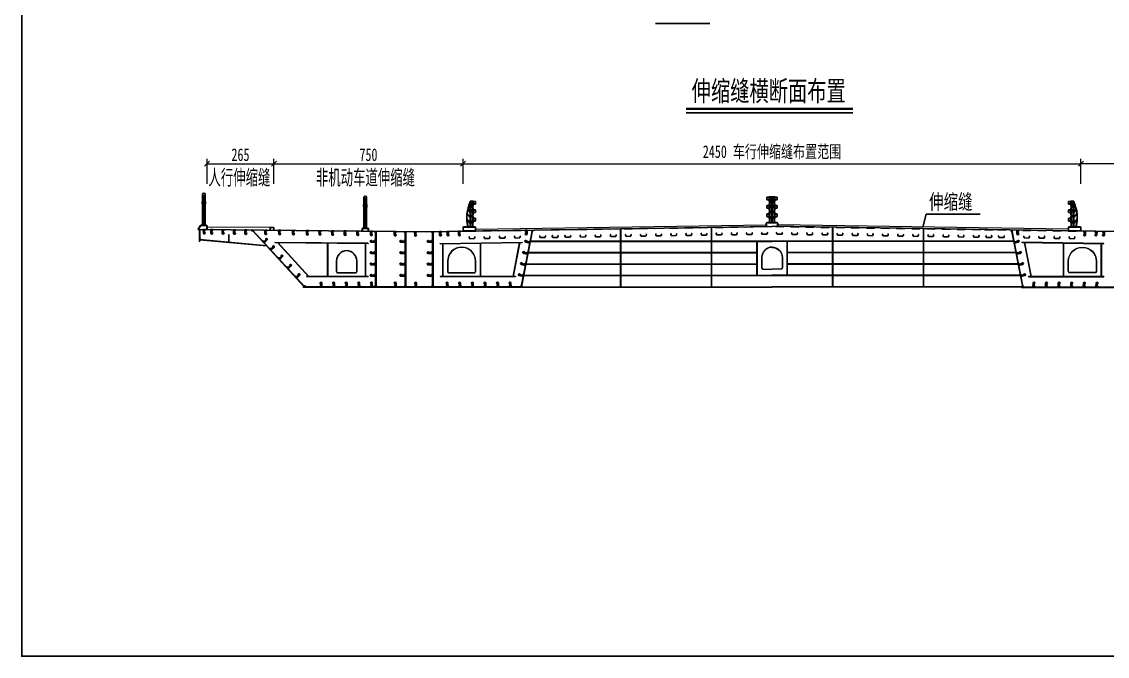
# Model space of a CAD drawing. Extents: x 113548 to 134722, y -121971 to -116031.
# Drawn here: x 113548 to 117852, y -121971 to -119453 of the extents above; entities that cross this region are included whole.
import ezdxf

# ---------------------------------------------------------------- set-up
doc = ezdxf.new("R2010")
doc.units = 0
doc.header["$LTSCALE"] = 3
doc.header["$MEASUREMENT"] = 0
doc.linetypes.add('ACAD_ISO08W100', pattern=[36, 24, -3, 6, -3])
doc.linetypes.add('CENTER', pattern=[2, 1.25, -0.25, 0.25, -0.25])
doc.layers.get('0').update_dxf_attribs({"linetype": 'CONTINUOUS'})
doc.layers.get('DEFPOINTS').update_dxf_attribs({"linetype": 'CONTINUOUS'})
for name, color, linetype in [('5', 5, 'CONTINUOUS'), ('6', 6, 'CENTER'), ('6标注', 7, 'CONTINUOUS'), ('bz', 3, 'CONTINUOUS'), ('Thin', 1, 'CONTINUOUS'), ('标注', 2, 'CONTINUOUS')]:
    doc.layers.add(name, color=color, linetype=linetype)
for name, color, linetype, lineweight in [('文字', 2, 'CONTINUOUS', 15), ('桥-标注', 31, 'CONTINUOUS', 20), ('桥－综合标注', 31, 'CONTINUOUS', 13), ('细实线', 7, 'CONTINUOUS', 15), ('钢板粗线', 1, 'CONTINUOUS', 25), ('钢板细线', 6, 'CONTINUOUS', 15)]:
    doc.layers.add(name, color=color, linetype=linetype, lineweight=lineweight)
doc.styles.add('111', font='', dxfattribs={"width": 0.7})
doc.styles.add('mp', font='smsim.shx', dxfattribs={"width": 0.75, "bigfont": 'smfs.shx'})
doc.styles.add('仿宋字', font='仿宋_GB2312.ttf', dxfattribs={"width": 0.7})
doc.styles.get('111').set_extended_font_data('仿宋_GB2312')
doc.dimstyles.new('20 mp', dxfattribs={"dimscale": 20, "dimtxt": 3, "dimasz": 1.43, "dimexe": 0.75, "dimexo": 0.625, "dimgap": 1, "dimtad": 1, "dimdec": 4, "dimzin": 9, "dimdsep": 46, "dimtxsty": 'mp', "dimblk1": 'ARCHTICK', "dimblk2": 'ARCHTICK', "dimsah": 1, "dimcen": 2.5, "dimdle": 0.75, "dimclrd": 256, "dimclre": 256, "dimclrt": 7, "dimadec": 4, "dimazin": 2, "dimtp": 0.5, "dimtm": 0.0005, "dimtfac": 1, "dimtdec": 4, "dimtmove": 2, "dimatfit": 3, "dimldrblk": 'NONE', "dimfxl": 0.75, "dimtolj": 1, "dimtzin": 0, "dimlwd": -1, "dimlwe": -1, "dimarcsym": 0})
doc.dimstyles.new('200', dxfattribs={"dimscale": 0, "dimtxt": 2.5, "dimasz": 1, "dimexe": 1, "dimexo": 1, "dimgap": 0.6, "dimtad": 1, "dimdec": 0, "dimdsep": 46, "dimtxsty": '111', "dimblk": 'OBLIQUE', "dimcen": 0, "dimclrd": 4, "dimclre": 4, "dimclrt": 4, "dimadec": 1, "dimazin": 2, "dimtfac": 1, "dimtdec": 0, "dimtix": 1, "dimtmove": 2, "dimatfit": 3, "dimfxl": 4, "dimfxlon": 1, "dimtolj": 1, "dimlwd": -1, "dimlwe": -1, "dimarcsym": 0})

# ---------------------------------------------------------------- blocks, each defined once
blk = doc.blocks.new('_ARCHTICK')
at = {"color": 0, "linetype": 'ByBlock', "const_width": 0.15}
blk.add_lwpolyline([(-0.5, -0.5), (0.5, 0.5)], dxfattribs=at)
blk = doc.blocks.new('_None')
blk = doc.blocks.new('_Oblique')
at = {"color": 0, "linetype": 'ByBlock', "lineweight": -2}
blk.add_line((-0.5, -0.5), (0.5, 0.5), dxfattribs=at)
blk = doc.blocks.new('*D66')
at = {"layer": 'DEFPOINTS', "color": 0}
for p in [(117748.2, -120016.7), (115298.2, -120151.5), (117748.2, -120151.5)]:
    blk.add_point(p, dxfattribs=at)
at = {"layer": '桥－综合标注', "color": 4}
for p, q in [((115298.2, -120096.7), (115298.2, -119996.7)), ((115298.2, -120016.7), (117748.2, -120016.7)), ((117748.2, -120096.7), (117748.2, -119996.7))]:
    blk.add_line(p, q, dxfattribs=at)
at = {"layer": '桥－综合标注', "color": 4, "xscale": 20, "yscale": 20, "zscale": 20, "rotation": 180}
blk.add_blockref('_Oblique', (115298.2, -120016.7), dxfattribs=at)
at = {"layer": '桥－综合标注', "color": 4, "xscale": 20, "yscale": 20, "zscale": 20}
blk.add_blockref('_Oblique', (117748.2, -120016.7), dxfattribs=at)
at = {"layer": '桥－综合标注', "color": 4, "insert": (116523.2, -119971.2), "char_height": 50, "attachment_point": 5, "style": '111'}
blk.add_mtext('\\A1;2450 车行伸缩缝布置范围', dxfattribs=at)
blk = doc.blocks.new('U型肋1')
at = {"layer": 'DEFPOINTS'}
blk.add_line((-160, 0), (160, 0), dxfattribs=at)
at = {"layer": '钢板粗线', "color": 6}
for p, q in [((148, -10), (160, 0)), ((-148, -10), (-160, 0))]:
    blk.add_line(p, q, dxfattribs=at)
blk.add_lwpolyline([(-99, -220, 0.414266), (-114, -245), (-104, -285, 0.348876), (-85, -300), (85, -300, 0.348876), (104, -285), (114, -245, 0.414091), (99, -220, 0.414091)], format="xyb", dxfattribs=at)
blk = doc.blocks.new('12-140加劲 有过焊孔')
at = {"layer": 'DEFPOINTS'}
blk.add_line((0, 0), (0, 140), dxfattribs=at)
at = {"layer": '钢板粗线', "color": 7}
for p, q in [((-6, 0), (-6, 140)), ((-6, 140), (6, 140)), ((6, 0), (6, 140)), ((41, 0), (35, 141)), ((-41, 0), (41, 0))]:
    blk.add_line(p, q, dxfattribs=at)
for centre, start, end in [((-6, 0), 90, 180), ((0, 140), 2.441, 260.1291)]:
    blk.add_arc(centre, 35, start, end, dxfattribs=at)
blk = doc.blocks.new('14-160加劲 有过焊孔')
at = {"layer": 'DEFPOINTS'}
blk.add_line((38609, 31489), (38609, 31649), dxfattribs=at)
at = {"layer": '钢板粗线', "color": 7}
for p, q in [((38567, 31489), (38651, 31489)), ((38602, 31489), (38602, 31649)), ((38602, 31649), (38616, 31649)), ((38616, 31489), (38616, 31649)), ((38651, 31489), (38644, 31651))]:
    blk.add_line(p, q, dxfattribs=at)
for centre, start, end in [((38602, 31489), 90, 180), ((38609, 31649), 2.4932, 258.463)]:
    blk.add_arc(centre, 35, start, end, dxfattribs=at)
blk = doc.blocks.new('边护栏')
at = {"color": 1}
for p, q in [((-13, 765), (-60, 866)), ((-13, 774), (-58, 871)), ((100, 1030), (-13, 1030)), ((-13, 1030), (-13, 1020)), ((-13, 10), (-13, 1020)), ((90, 1020), (-13, 1020)), ((90, 1008), (-13, 1008)), ((-10, 10), (-10, 1020)), ((-8, 10), (-8, 1008)), ((-8, 774), (78, 958)), ((-8, 765), (78, 948)), ((-8, 755), (78, 939)), ((78, 1008), (78, 10)), ((90, 1020), (90, 10)), ((100, 1030), (100, 840)), ((-13, 380), (-137, 518)), ((-13, 374), (-137, 513)), ((-13, 386), (-136, 524)), ((-10, 573), (-105, 709)), ((-13, 583), (-104, 714)), ((-13, 590), (-103, 719)), ((-13, 755), (-62, 860)), ((-10, 573), (78, 698)), ((-8, 590), (78, 712)), ((-8, 583), (78, 705)), ((-8, 386), (78, 481)), ((-8, 380), (78, 475)), ((-8, 374), (78, 469)), ((90, 840), (100, 840)), ((90, 755), (100, 755)), ((90, 505), (100, 505)), ((100, 755), (100, 505)), ((-275, 10), (175, 10)), ((-275, 0), (175, 0)), ((-13, 160), (-143, 321)), ((-13, 154), (-143, 315)), ((-13, 147), (-143, 308)), ((-8, 160), (78, 265)), ((-8, 154), (78, 259)), ((-8, 147), (78, 253)), ((90, 420), (100, 420)), ((90, 170), (100, 170)), ((100, 420), (100, 170)), ((-300, -150), (-300, -15)), ((200, -141), (-300, -150)), ((-290, -149), (-290, -15)), ((190, -15), (190, -141)), ((200, -15), (200, -141))]:
    blk.add_line(p, q, dxfattribs=at)
for points in [[(200, 1000), (200, 930, -0.414214), (180, 910), (120, 910, -0.414214), (100, 930), (100, 1000, -0.414214), (120, 1020), (180, 1020, -0.414214)], [(192, 1000), (192, 930, -0.414214), (180, 918), (120, 918, -0.414214), (108, 930), (108, 1000, -0.414214), (120, 1012), (180, 1012, -0.414214)], [(200, 665), (200, 595, -0.414214), (180, 575), (120, 575, -0.414214), (100, 595), (100, 665, -0.414214), (120, 685), (180, 685, -0.414214)], [(192, 665), (192, 595, -0.414214), (180, 583), (120, 583, -0.414214), (108, 595), (108, 665, -0.414214), (120, 677), (180, 677, -0.414214)], [(200, 330), (200, 260, -0.414214), (180, 240), (120, 240, -0.414214), (100, 260), (100, 330, -0.414214), (120, 350), (180, 350, -0.414214)], [(192, 330), (192, 260, -0.414214), (180, 248), (120, 248, -0.414214), (108, 260), (108, 330, -0.414214), (120, 342), (180, 342, -0.414214)]]:
    blk.add_lwpolyline(points, format="xyb", close=True, dxfattribs=at)
for centre, radius, start, end in [((1346, 372), 1500, 154.8932, 193.9471), ((1346, 372), 1490, 155.7268, 194.0427), ((-275, -15), 25, 90, 180), ((175, -15), 25, 360, 90), ((175, -15), 15, 360, 90), ((-275, -15), 15, 90, 180)]:
    blk.add_arc(centre, radius, start, end, dxfattribs=at)
blk = doc.blocks.new('中护栏')
at = {"color": 1}
for p, q in [((-110, 1030), (0, 1030)), ((-110, 1030), (-110, 840)), ((-100, 1020), (0, 1020)), ((-100, 1020), (-100, 10)), ((-100, 1008), (100, 1008)), ((-88, 1008), (-88, 10)), ((-2, 774), (-88, 958)), ((-2, 765), (-88, 948)), ((-2, 755), (-88, 939)), ((-2, 10), (-2, 1008)), ((110, 1030), (0, 1030)), ((0, 1020), (0, 1030)), ((100, 1020), (0, 1020)), ((0, 10), (0, 1008)), ((3, 10), (3, 1008)), ((3, 774), (88, 958)), ((3, 765), (88, 948)), ((3, 755), (88, 939)), ((88, 1008), (88, 10)), ((100, 1020), (100, 10)), ((110, 1030), (110, 840)), ((-110, 840), (-100, 840)), ((-110, 755), (-110, 505)), ((-110, 755), (-100, 755)), ((-110, 505), (-100, 505)), ((-2, 590), (-88, 712)), ((-2, 583), (-88, 705)), ((0, 573), (-88, 698)), ((-2, 386), (-88, 481)), ((-2, 380), (-88, 475)), ((-2, 374), (-88, 469)), ((0, 573), (88, 698)), ((3, 590), (88, 712)), ((3, 583), (88, 705)), ((3, 386), (88, 481)), ((3, 380), (88, 475)), ((3, 374), (88, 469)), ((100, 840), (110, 840)), ((100, 755), (110, 755)), ((100, 505), (110, 505)), ((110, 755), (110, 505)), ((-200, 10), (200, 10)), ((-200, 0), (200, 0)), ((-110, 420), (-110, 170)), ((-110, 420), (-100, 420)), ((-110, 170), (-100, 170)), ((-2, 160), (-88, 265)), ((-2, 154), (-88, 259)), ((-2, 147), (-88, 253)), ((3, 160), (88, 265)), ((3, 154), (88, 259)), ((3, 147), (88, 253)), ((100, 420), (110, 420)), ((100, 170), (110, 170)), ((110, 420), (110, 170)), ((-225, -15), (-225, -140)), ((-215, -15), (-215, -140)), ((215, -15), (215, -140)), ((225, -15), (225, -140))]:
    blk.add_line(p, q, dxfattribs=at)
for points in [[(-210, 1000), (-210, 930, 0.414214), (-190, 910), (-130, 910, 0.414214), (-110, 930), (-110, 1000, 0.414214), (-130, 1020), (-190, 1020, 0.414214)], [(-202, 1000), (-202, 930, 0.414214), (-190, 918), (-130, 918, 0.414214), (-118, 930), (-118, 1000, 0.414214), (-130, 1012), (-190, 1012, 0.414214)], [(210, 1000), (210, 930, -0.414214), (190, 910), (130, 910, -0.414214), (110, 930), (110, 1000, -0.414214), (130, 1020), (190, 1020, -0.414214)], [(202, 1000), (202, 930, -0.414214), (190, 918), (130, 918, -0.414214), (118, 930), (118, 1000, -0.414214), (130, 1012), (190, 1012, -0.414214)], [(-210, 665), (-210, 595, 0.414214), (-190, 575), (-130, 575, 0.414214), (-110, 595), (-110, 665, 0.414214), (-130, 685), (-190, 685, 0.414214)], [(-202, 665), (-202, 595, 0.414214), (-190, 583), (-130, 583, 0.414214), (-118, 595), (-118, 665, 0.414214), (-130, 677), (-190, 677, 0.414214)], [(210, 665), (210, 595, -0.414214), (190, 575), (130, 575, -0.414214), (110, 595), (110, 665, -0.414214), (130, 685), (190, 685, -0.414214)], [(202, 665), (202, 595, -0.414214), (190, 583), (130, 583, -0.414214), (118, 595), (118, 665, -0.414214), (130, 677), (190, 677, -0.414214)], [(-210, 330), (-210, 260, 0.414214), (-190, 240), (-130, 240, 0.414214), (-110, 260), (-110, 330, 0.414214), (-130, 350), (-190, 350, 0.414214)], [(-202, 330), (-202, 260, 0.414214), (-190, 248), (-130, 248, 0.414214), (-118, 260), (-118, 330, 0.414214), (-130, 342), (-190, 342, 0.414214)], [(210, 330), (210, 260, -0.414214), (190, 240), (130, 240, -0.414214), (110, 260), (110, 330, -0.414214), (130, 350), (190, 350, -0.414214)], [(202, 330), (202, 260, -0.414214), (190, 248), (130, 248, -0.414214), (118, 260), (118, 330, -0.414214), (130, 342), (190, 342, -0.414214)]]:
    blk.add_lwpolyline(points, format="xyb", close=True, dxfattribs=at)
for centre, radius, start, end in [((-200, -15), 25, 90, 180), ((-200, -15), 15, 90, 180), ((200, -15), 25, 360, 90), ((200, -15), 15, 360, 90)]:
    blk.add_arc(centre, radius, start, end, dxfattribs=at)
blk = doc.blocks.new('人行护栏')
for p, q in [((-65, 926), (-11, 1173)), ((-3, 152), (-65, 926)), ((-55, 925), (-5, 1156)), ((-5, 299), (-55, 925)), ((-54, 1226), (-54, 10)), ((-5, 884), (-53, 932)), ((-5, 898), (-51, 944)), ((-5, 964), (-37, 1010)), ((-5, 982), (-34, 1023)), ((-5, 1065), (-19, 1090)), ((-5, 1085), (-16, 1104)), ((-5, 299), (-5, 1156)), ((3, 152), (65, 926)), ((5, 299), (5, 1156)), ((55, 925), (5, 1156)), ((5, 1085), (16, 1104)), ((5, 1065), (19, 1090)), ((5, 982), (34, 1023)), ((5, 964), (37, 1010)), ((5, 898), (51, 944)), ((5, 884), (53, 932)), ((5, 299), (55, 925)), ((65, 926), (11, 1173)), ((54, 1226), (54, 10)), ((-5, 824), (-48, 844)), ((-5, 813), (-48, 833)), ((-5, 753), (-42, 767)), ((-5, 742), (-41, 756)), ((5, 824), (48, 844)), ((5, 813), (48, 833)), ((5, 753), (42, 767)), ((5, 742), (41, 756))]:
    blk.add_line(p, q)
at = {"linetype": 'ACAD_ISO08W100', "ltscale": 0.1}
blk.add_line((0, 153), (0, 1172), dxfattribs=at)
for centre, radius in [((0, 1226), 54), ((0, 1226), 50), ((0, 110), 42.5), ((0, 110), 39.5)]:
    blk.add_circle(centre, radius)
at = {"layer": 'DEFPOINTS'}
for p, q in [((0, 886), (-52, 938)), ((0, 966), (-35, 1016)), ((0, 1066), (-18, 1097)), ((0, 1066), (18, 1097)), ((0, 966), (35, 1016)), ((0, 886), (52, 938)), ((0, 816), (-48, 838)), ((0, 746), (-42, 761)), ((0, 816), (48, 838)), ((0, 746), (42, 761))]:
    blk.add_line(p, q, dxfattribs=at)
blk = doc.blocks.new('*D85')
at = {"layer": 'DEFPOINTS', "color": 0}
for p in [(114548.2, -120016.7), (114283.2, -120117.2), (114548.2, -120123)]:
    blk.add_point(p, dxfattribs=at)
at = {"layer": '桥－综合标注', "color": 4}
for p, q in [((114283.2, -120096.7), (114283.2, -119996.7)), ((114283.2, -120016.7), (114548.2, -120016.7)), ((114548.2, -120096.7), (114548.2, -119996.7))]:
    blk.add_line(p, q, dxfattribs=at)
at = {"layer": '桥－综合标注', "color": 4, "xscale": 20, "yscale": 20, "zscale": 20, "rotation": 180}
blk.add_blockref('_Oblique', (114283.2, -120016.7), dxfattribs=at)
at = {"layer": '桥－综合标注', "color": 4, "xscale": 20, "yscale": 20, "zscale": 20}
blk.add_blockref('_Oblique', (114548.2, -120016.7), dxfattribs=at)
at = {"layer": '桥－综合标注', "color": 4, "insert": (114415.7, -119980.9), "char_height": 50, "attachment_point": 5, "style": '111'}
blk.add_mtext('\\A1;265', dxfattribs=at)
blk = doc.blocks.new('*D87')
at = {"layer": 'DEFPOINTS', "color": 0}
for p in [(115298.2, -120016.7), (114548.2, -120123), (115298.2, -120151.5)]:
    blk.add_point(p, dxfattribs=at)
at = {"layer": '桥－综合标注', "color": 4}
for p, q in [((114548.2, -120096.7), (114548.2, -119996.7)), ((114548.2, -120016.7), (115298.2, -120016.7)), ((115298.2, -120096.7), (115298.2, -119996.7))]:
    blk.add_line(p, q, dxfattribs=at)
at = {"layer": '桥－综合标注', "color": 4, "xscale": 20, "yscale": 20, "zscale": 20, "rotation": 180}
blk.add_blockref('_Oblique', (114548.2, -120016.7), dxfattribs=at)
at = {"layer": '桥－综合标注', "color": 4, "xscale": 20, "yscale": 20, "zscale": 20}
blk.add_blockref('_Oblique', (115298.2, -120016.7), dxfattribs=at)
at = {"layer": '桥－综合标注', "color": 4, "insert": (114923.2, -119980.9), "char_height": 50, "attachment_point": 5, "style": '111'}
blk.add_mtext('\\A1;750', dxfattribs=at)
blk = doc.blocks.new('*D111')
at = {"layer": 'DEFPOINTS', "color": 0}
for p in [(117748.2, -120016.7), (118498.2, -120123), (117748.2, -120151.5)]:
    blk.add_point(p, dxfattribs=at)
at = {"layer": '桥－综合标注', "color": 4}
for p, q in [((117748.2, -120096.7), (117748.2, -119996.7)), ((118498.2, -120016.7), (117748.2, -120016.7)), ((118498.2, -120096.7), (118498.2, -119996.7))]:
    blk.add_line(p, q, dxfattribs=at)
at = {"layer": '桥－综合标注', "color": 4, "xscale": 20, "yscale": 20, "zscale": 20, "rotation": 180}
blk.add_blockref('_Oblique', (117748.2, -120016.7), dxfattribs=at)
at = {"layer": '桥－综合标注', "color": 4, "xscale": 20, "yscale": 20, "zscale": 20}
blk.add_blockref('_Oblique', (118498.2, -120016.7), dxfattribs=at)
at = {"layer": '桥－综合标注', "color": 4, "insert": (118123.2, -119980.9), "char_height": 50, "attachment_point": 5, "style": '111'}
blk.add_mtext('\\A1;750', dxfattribs=at)

msp = doc.modelspace()

# ---------------------------------------------------------------- linework, layer by layer
msp.add_line((114265.28034, -120260.37162), (114276.08034, -120260.37162))
at = {"layer": '5', "color": 2}
msp.add_line((116182.48589, -119814.47384), (116843.03199, -119814.47384), dxfattribs=at)
at = {"layer": 'DEFPOINTS'}
for p, q in [((114253.16834, -120277.50414), (114253.16834, -120323.50414)), ((114461.16834, -120277.98686), (114669.692, -120504.3664)), ((115573.16834, -120278.61622), (115529.28695, -120504.3664)), ((115923.12034, -120274.96676), (115923.12034, -120504.3664)), ((116283.12034, -120269.56676), (116283.12034, -120504.3664)), ((116763.16834, -120269.56676), (116763.16834, -120504.3664)), ((117123.16834, -120274.96676), (117123.16834, -120504.3664)), ((117473.12034, -120278.61622), (117517.00173, -120504.3664)), ((114253.16834, -120317.46609), (114520.95292, -120341.85751)), ((114369.66847, -120327.27431), (114369.66847, -120297.27431)), ((114562.17339, -120328.60075), (114687.23041, -120464.3664)), ((115564.2754, -120324.3664), (116523.16834, -120324.3664)), ((116463.14434, -120324.3664), (116463.14434, -120459.3664)), ((117482.01328, -120324.3664), (116523.12034, -120324.3664)), ((116583.14434, -120324.3664), (116583.14434, -120459.3664)), ((115555.52829, -120369.3664), (116463.14434, -120369.3664)), ((117490.76039, -120369.3664), (116583.14434, -120369.3664)), ((115546.78118, -120414.3664), (116463.14434, -120414.3664)), ((117499.50751, -120414.3664), (116583.14434, -120414.3664)), ((115538.03406, -120459.3664), (116523.16834, -120459.3664)), ((117508.25462, -120459.3664), (116523.12034, -120459.3664))]:
    msp.add_line(p, q, dxfattribs=at)
at = {"layer": 'DEFPOINTS', "color": 8}
for p, q in [((114951.80549, -120284.49991), (114951.80549, -120504.3664)), ((115069.66263, -120285.68006), (115069.66263, -120504.3664)), ((115177.61988, -120286.10069), (115177.61988, -120504.3664)), ((114761.80549, -120464.3664), (114761.80549, -120330.73241)), ((114911.80549, -120464.3664), (114911.80549, -120332.10177)), ((115207.62101, -120333.70501), (115532.65921, -120328.82944)), ((115217.61988, -120333.55503), (115217.61988, -120464.3664)), ((115367.58695, -120463.8664), (115367.58695, -120331.30552)), ((115522.62997, -120328.97988), (115496.31349, -120464.3664)), ((117838.66768, -120333.70501), (117513.62947, -120328.82944)), ((117523.65871, -120328.97988), (117549.97519, -120464.3664)), ((117678.70173, -120463.8664), (117678.70173, -120331.30552)), ((117828.6688, -120333.55503), (117828.6688, -120464.3664)), ((114921.80549, -120464.3664), (114677.23041, -120464.3664)), ((115506.31349, -120464.3664), (115207.61988, -120464.3664)), ((117539.97519, -120464.3664), (117838.6688, -120464.3664))]:
    msp.add_line(p, q, dxfattribs=at)
at = {"layer": 'DEFPOINTS'}
msp.add_lwpolyline([(113548.44111, -116031.10317), (121948.44111, -116031.10317), (121948.44111, -121971.10317), (113548.44111, -121971.10317)], close=True, dxfattribs=at)
at = {"layer": 'DEFPOINTS', "color": 8}
msp.add_lwpolyline([(114552.17389, -120328.50062), (114921.80498, -120332.2019)], dxfattribs=at)
at = {"layer": 'Thin'}
msp.add_line((116061.33567, -119459.82465), (116276.88716, -119459.82465), dxfattribs=at)
at = {"layer": '文字'}
for p, q in [((117512.03492, -120507.85738), (118379.85171, -120507.96779)), ((117512.03536, -120506.25789), (118379.85171, -120506.3683))]:
    msp.add_line(p, q, dxfattribs=at)
at = {"layer": '桥-标注', "color": 3, "linetype": 'Continuous', "lineweight": 40}
msp.add_line((116182.48589, -119798.47388), (116843.03199, -119798.47388), dxfattribs=at)
at = {"layer": '钢板粗线'}
for points in [[(114283.18034, -120276.17162), (114283.18034, -120262.87162, 0.4142135624), (114280.68034, -120260.37162), (114259.54085, -120260.37162, 0.254480658), (114257.44155, -120261.51406), (114248.16834, -120275.85399)], [(114282.18034, -120276.17162), (114282.18034, -120262.87162, 0.4142135624), (114280.68034, -120261.37162), (114259.54085, -120261.37162, 0.254480658), (114258.28127, -120262.05708), (114249.35138, -120275.8661)], [(114898.16834, -120282.36227), (114898.16834, -120274.79487, -0.4142135624), (114900.66834, -120272.29487), (114920.66834, -120272.29487, -0.4142135624), (114923.16834, -120274.79487), (114923.16834, -120282.61307)], [(114899.16834, -120282.36227), (114899.16834, -120274.79487, -0.4142135628), (114900.66834, -120273.29487), (114920.66834, -120273.29487, -0.4142135618), (114922.16834, -120274.79487), (114922.16834, -120282.61307)]]:
    msp.add_lwpolyline(points, format="xyb", dxfattribs=at)
at = {"layer": '钢板细线'}
for p, q in [((114248.16834, -120277.45407), (114248.16834, -120275.85399)), ((114251.96834, -120277.49212), (114251.96834, -120323.50414)), ((114254.36834, -120277.51615), (114254.36834, -120323.50414)), ((114461.69536, -120279.59221), (114668.74029, -120504.3664)), ((114463.6165, -120279.61145), (114670.64371, -120504.3664)), ((115572.14123, -120280.23163), (115528.57385, -120504.3664)), ((115573.57161, -120280.21017), (115530.00005, -120504.3664)), ((115922.52034, -120274.97576), (115922.52034, -120504.3664)), ((115923.72034, -120274.95776), (115923.72034, -120504.3664)), ((116282.52034, -120269.57576), (116282.52034, -120504.3664)), ((116283.72034, -120269.55776), (116283.72034, -120504.3664)), ((116762.56834, -120269.55776), (116762.56834, -120504.3664)), ((116763.76834, -120269.57576), (116763.76834, -120504.3664)), ((117122.56834, -120274.95776), (117122.56834, -120504.3664)), ((117123.76834, -120274.97576), (117123.76834, -120504.3664)), ((117472.71707, -120280.21017), (117516.28863, -120504.3664)), ((117474.14745, -120280.23163), (117517.71484, -120504.3664)), ((114251.96834, -120323.50414), (114254.36834, -120323.50414)), ((114254.36834, -120316.77208), (114518.06746, -120340.79138)), ((114254.36834, -120318.3787), (114519.6829, -120342.54514)), ((114369.06847, -120327.21955), (114369.06847, -120297.27431)), ((114369.06847, -120297.27431), (114370.26847, -120297.27431)), ((114370.26847, -120327.32906), (114370.26847, -120297.27431)), ((114552.1789, -120328.00065), (114552.16889, -120329.0006)), ((114561.95215, -120329.09856), (114686.09005, -120463.8664)), ((114563.32439, -120329.1123), (114687.44964, -120463.8664)), ((114761.30549, -120463.8664), (114761.30549, -120331.22743)), ((114762.30549, -120463.8664), (114762.30549, -120331.23745)), ((114911.30549, -120463.8664), (114911.30549, -120332.59679)), ((114912.30549, -120463.8664), (114912.30549, -120332.60681)), ((114921.80999, -120331.70193), (114921.79998, -120332.70188)), ((115207.61351, -120333.20507), (115532.65171, -120328.32949)), ((115207.62851, -120334.20495), (115207.61351, -120333.20507)), ((115207.62851, -120334.20495), (115532.66671, -120329.32938)), ((115217.11988, -120334.06258), (115217.11988, -120463.8664)), ((115218.11988, -120334.04758), (115218.11988, -120463.8664)), ((115367.08695, -120463.8664), (115367.08695, -120331.81308)), ((115368.08695, -120463.8664), (115368.08695, -120331.79808)), ((115522.02164, -120329.48906), (115495.90133, -120463.8664)), ((115523.04333, -120329.47373), (115496.92004, -120463.8664)), ((115532.65171, -120328.32949), (115532.66671, -120329.32938)), ((115564.89132, -120324.8664), (116523.16834, -120324.8664)), ((115565.0857, -120323.8664), (116523.16834, -120323.8664)), ((116462.64434, -120324.8664), (116462.64434, -120458.8664)), ((116463.64434, -120324.8664), (116463.64434, -120458.8664)), ((117481.20299, -120323.8664), (116523.12034, -120323.8664)), ((117481.39737, -120324.8664), (116523.12034, -120324.8664)), ((116582.64434, -120324.8664), (116582.64434, -120458.8664)), ((116583.64434, -120324.8664), (116583.64434, -120458.8664)), ((117513.63697, -120328.32949), (117513.62197, -120329.32938)), ((117838.66018, -120334.20495), (117513.62197, -120329.32938)), ((117838.67518, -120333.20507), (117513.63697, -120328.32949)), ((117523.24535, -120329.47373), (117549.36864, -120463.8664)), ((117524.26705, -120329.48906), (117550.38736, -120463.8664)), ((117678.20173, -120463.8664), (117678.20173, -120331.79808)), ((117679.20173, -120463.8664), (117679.20173, -120331.81308)), ((117828.1688, -120334.04758), (117828.1688, -120463.8664)), ((117829.1688, -120334.06258), (117829.1688, -120463.8664)), ((117838.66018, -120334.20495), (117838.67518, -120333.20507)), ((115556.1442, -120369.8664), (116462.64434, -120369.8664)), ((115556.33858, -120368.8664), (116462.64434, -120368.8664)), ((117489.9501, -120368.8664), (116583.64434, -120368.8664)), ((117490.14448, -120369.8664), (116583.64434, -120369.8664)), ((115547.39709, -120414.8664), (116462.64434, -120414.8664)), ((115547.59147, -120413.8664), (116462.64434, -120413.8664)), ((117498.69721, -120413.8664), (116583.64434, -120413.8664)), ((117498.89159, -120414.8664), (116583.64434, -120414.8664)), ((114677.23041, -120463.8664), (114677.23041, -120464.8664)), ((114921.80549, -120463.8664), (114677.23041, -120463.8664)), ((114921.80549, -120464.8664), (114677.23041, -120464.8664)), ((114921.80549, -120463.8664), (114921.80549, -120464.8664)), ((115506.31349, -120463.8664), (115207.61988, -120463.8664)), ((115207.61988, -120463.8664), (115207.61988, -120464.8664)), ((115506.31349, -120464.8664), (115207.61988, -120464.8664)), ((115506.31349, -120463.8664), (115506.31349, -120464.8664)), ((115538.64997, -120459.8664), (116523.16834, -120459.8664)), ((115538.84435, -120458.8664), (116523.16834, -120458.8664)), ((117507.44433, -120458.8664), (116523.12034, -120458.8664)), ((117507.63871, -120459.8664), (116523.12034, -120459.8664)), ((117539.97519, -120463.8664), (117539.97519, -120464.8664)), ((117539.97519, -120463.8664), (117838.6688, -120463.8664)), ((117539.97519, -120464.8664), (117838.6688, -120464.8664)), ((117838.6688, -120463.8664), (117838.6688, -120464.8664)), ((115534.28695, -120504.3664), (114664.692, -120504.3664)), ((114664.692, -120504.3664), (114664.692, -120507.9664)), ((115534.28695, -120507.9664), (114664.692, -120507.9664)), ((115534.28695, -120504.3664), (115534.28695, -120507.9664)), ((115534.28695, -120504.3664), (116523.16834, -120504.3664)), ((115534.28695, -120505.9664), (116523.16834, -120505.9664)), ((117512.00173, -120504.3664), (116523.12034, -120504.3664)), ((117512.00173, -120505.9664), (116523.12034, -120505.9664)), ((117512.00173, -120504.3664), (118381.59668, -120504.3664)), ((117512.00173, -120504.3664), (117512.00173, -120507.9664)), ((117512.00173, -120507.9664), (118381.59668, -120507.9664))]:
    msp.add_line(p, q, dxfattribs=at)
at = {"layer": '钢板细线', "color": 3}
for p, q in [((114949.80549, -120284.47988), (114949.80549, -120504.3664)), ((114953.80549, -120284.51993), (114953.80549, -120504.3664)), ((115067.66263, -120285.66004), (115067.66263, -120504.3664)), ((115071.66263, -120285.70009), (115071.66263, -120504.3664)), ((115175.61988, -120286.13069), (115175.61988, -120504.3664)), ((115179.61988, -120286.07069), (115179.61988, -120504.3664))]:
    msp.add_line(p, q, dxfattribs=at)
at = {"layer": '钢板细线'}
for points in [[(114248.16834, -120275.85399), (115153.17071, -120284.91619), (116523.14434, -120264.36658)], [(114248.16834, -120277.45407), (115153.1747, -120286.51631), (116523.14434, -120265.96676)], [(114283.18034, -120266.20458), (114533.18034, -120268.70794)], [(115348.16834, -120276.49122), (116500.64433, -120259.20408)], [(118798.12034, -120275.85399), (117893.11798, -120284.91619), (116523.14434, -120264.36658)], [(118798.12034, -120277.45407), (117893.11399, -120286.51631), (116523.14434, -120265.96676)], [(117698.16834, -120276.49194), (116545.64433, -120259.20408)], [(114552.16889, -120329.0006), (114921.79998, -120332.70188)], [(114552.1789, -120328.00065), (114921.80999, -120331.70193)]]:
    msp.add_lwpolyline(points, dxfattribs=at)
for points in [[(114533.18034, -120278.70794), (114533.18034, -120268.70794), (114545.70537, -120268.83336, -0.4112838209), (114548.18034, -120271.33324), (114548.18034, -120278.85815)], [(114534.18034, -120278.70794), (114534.18034, -120269.71801), (114545.69536, -120269.83331, -0.4112838209), (114547.18034, -120271.33324), (114547.18034, -120278.85815)], [(116523.14434, -120347.36642, 0.4145153603), (116482.1021, -120388.3664), (116482.1021, -120429.3664, 0.4142135624), (116488.1021, -120435.3664), (116523.14434, -120435.3664)], [(116523.14434, -120348.36642, 0.414522906), (116483.1021, -120388.3664), (116483.1021, -120429.3664, 0.4142135624), (116488.1021, -120434.3664), (116523.14434, -120434.3664)], [(116523.14434, -120347.36642, -0.4145153603), (116564.18658, -120388.3664), (116564.18658, -120429.3664, -0.4142135624), (116558.18658, -120435.3664), (116523.14434, -120435.3664)], [(116523.14434, -120348.36642, -0.414522906), (116563.18658, -120388.3664), (116563.18658, -120429.3664, -0.4142135624), (116558.18658, -120434.3664), (116523.14434, -120434.3664)]]:
    msp.add_lwpolyline(points, format="xyb", dxfattribs=at)
for points in [[(114801.81968, -120449.3664), (114871.81968, -120449.3664, 0.4142135624), (114877.81968, -120443.3664), (114877.81968, -120402.3664, 1), (114795.81968, -120402.3664), (114795.81968, -120443.3664, 0.4142135624)], [(114801.81968, -120448.3664), (114871.81968, -120448.3664, 0.4142135624), (114876.81968, -120443.3664), (114876.81968, -120402.3664, 1), (114796.81968, -120402.3664), (114796.81968, -120443.3664, 0.4142135624)], [(115348.58695, -120403.3664, 1), (115236.58695, -120403.3664), (115236.58695, -120443.3664, 0.4142135624), (115242.58695, -120449.3664), (115342.58695, -120449.3664, 0.4142135624), (115348.58695, -120443.3664)], [(115347.58695, -120403.3664, 1), (115237.58695, -120403.3664), (115237.58695, -120443.3664, 0.4142135624), (115242.58695, -120448.3664), (115342.58695, -120448.3664, 0.4142135624), (115347.58695, -120443.3664)], [(117697.70173, -120403.3664, -1), (117809.70173, -120403.3664), (117809.70173, -120443.3664, -0.4142135624), (117803.70173, -120449.3664), (117703.70173, -120449.3664, -0.4142135624), (117697.70173, -120443.3664)], [(117698.70173, -120403.3664, -1), (117808.70173, -120403.3664), (117808.70173, -120443.3664, -0.4142135624), (117803.70173, -120448.3664), (117703.70173, -120448.3664, -0.4142135624), (117698.70173, -120443.3664)]]:
    msp.add_lwpolyline(points, format="xyb", close=True, dxfattribs=at)
for centre, start, end in [((114254.36834, -120277.51642), 270, 359.42629084), ((114461.69536, -120279.59221), 179.42629084, 312.30941181), ((114463.6165, -120279.61145), 312.30941181, 359.42629084), ((114949.80549, -120284.47988), 179.61752012, 270), ((114953.80549, -120284.51993), 270, 359.5082409), ((115067.66263, -120285.68006), 179.61752012, 270), ((115071.66263, -120285.70009), 270, 359.5082409), ((115175.61988, -120286.03064), 182.49731399, 270), ((115179.61988, -120286.07069), 270, 0.85937225), ((115572.14123, -120280.23163), 180.86234125, 259), ((115573.57157, -120280.21035), 259, 0.85937225), ((117472.71711, -120280.21035), 179.14062775, 281), ((117474.14745, -120280.23163), 281, 359.13765875), ((114254.36834, -120316.77208), 354.79551856, 90), ((114518.06746, -120340.79138), 132.64891913, 174.83592274), ((114670.64371, -120504.3664), 0, 132.58630948), ((114949.80549, -120504.3664), 90, 180), ((114953.80549, -120504.3664), 0, 90), ((115067.66263, -120504.3664), 90, 180), ((115071.66263, -120504.3664), 0, 90), ((115175.61988, -120504.3664), 90, 180), ((115179.61988, -120504.3664), 0, 90), ((115528.57385, -120504.3664), 79, 180), ((115530.00005, -120504.3664), 0, 79), ((117516.28863, -120504.3664), 101, 180), ((117517.71484, -120504.3664), 0, 101)]:
    msp.add_arc(centre, 3.5, start, end, dxfattribs=at)

# ---------------------------------------------------------------- block references
at = {"layer": '标注', "yscale": 0.1, "zscale": 0.1}
for name, p, xscale in [('人行护栏', (114270.68034, -120261.37162), 0.1), ('人行护栏', (114910.66834, -120273.29487), 0.1), ('边护栏', (115328.1703, -120267.86588), 0.1), ('中护栏', (116523.14434, -120250.66208), 0.1), ('边护栏', (117718.16638, -120267.86588), -0.1)]:
    msp.add_blockref(name, p, dxfattribs=dict(at, xscale=xscale))
at = {"layer": '细实线', "yscale": 0.1, "zscale": 0.1}
for p, xscale, rotation in [((114272.16834, -120277.69439), 0.1, 179.4262908401), ((114302.16847, -120277.9948), 0.1, 179.4262908401), ((114347.16847, -120278.4454), 0.1, 179.4262908401), ((114392.16847, -120278.89601), 0.1, 179.4262908401), ((114437.16847, -120279.34661), 0.1, 179.4262908401), ((114516.16841, -120280.13768), 0.1, 179.4262908401), ((114571.16841, -120280.68842), 0.1, 179.4262908401), ((114626.16841, -120281.23916), 0.1, 179.4262908401), ((114681.16841, -120281.7899), 0.1, 179.4262908401), ((114731.16841, -120282.29057), 0.1, 179.4262908401), ((114781.16841, -120282.79124), 0.1, 179.4262908401), ((114831.16841, -120283.29191), 0.1, 179.4262908401), ((114881.16841, -120283.79259), 0.1, 179.4262908401), ((114935.00598, -120284.33168), 0.1, 179.4262908401), ((115029.25313, -120285.27542), 0.1, 179.4262908401), ((115110.07213, -120286.0847), 0.1, 179.4262908401), ((115208.68623, -120285.67457), 0.1, 180.9806856942537), ((115238.68623, -120285.22457), 0.1, 180.9806856942537), ((115283.68623, -120284.54957), 0.1, 180.9806856942537), ((117762.60245, -120284.54957), -0.1, 179.019314305746), ((117807.60245, -120285.22457), -0.1, 179.0193143057461), ((117837.60245, -120285.67457), -0.1, 179.0193143057461)]:
    msp.add_blockref('12-140加劲 有过焊孔', p, dxfattribs=dict(at, xscale=xscale, rotation=rotation))
at = {"layer": '钢板细线', "yscale": 0.1, "zscale": 0.1}
for name, p, xscale, rotation in [('U型肋1', (115333.17836, -120283.81625), 0.1, 0.8593722436389809), ('U型肋1', (115393.17502, -120282.9163), 0.1, 0.8593722436389809), ('U型肋1', (115453.17168, -120282.01635), 0.1, 0.8593722436389809), ('U型肋1', (115513.16834, -120281.1164), 0.1, 0.8593722436389809), ('12-140加劲 有过焊孔', (115548.16834, -120280.5914), -0.1, 180.8593722436302), ('U型肋1', (115613.16597, -120279.61644), 0.1, 0.8593722436391068), ('U型肋1', (115663.16597, -120278.86644), 0.1, 0.8593722436391068), ('U型肋1', (115713.16597, -120278.11644), 0.1, 0.8593722436391068), ('U型肋1', (115773.16597, -120277.21644), 0.1, 0.8593722436391068), ('U型肋1', (115833.16597, -120276.31644), 0.1, 0.8593722436391068), ('U型肋1', (115893.16597, -120275.41644), 0.1, 0.8593722436391068), ('U型肋1', (115953.16597, -120274.51644), 0.1, 0.8593722436391068), ('U型肋1', (116013.16597, -120273.61644), 0.1, 0.8593722436391068), ('U型肋1', (116073.16597, -120272.71644), 0.1, 0.8593722436391068), ('U型肋1', (116133.16597, -120271.81644), 0.1, 0.8593722436391068), ('U型肋1', (116193.16597, -120270.91644), 0.1, 0.8593722436391068), ('U型肋1', (116253.16597, -120270.01644), 0.1, 0.8593722436391068), ('U型肋1', (116313.16597, -120269.11644), 0.1, 0.8593722436391068), ('U型肋1', (116373.16597, -120268.21644), 0.1, 0.8593722436391068), ('U型肋1', (116433.16597, -120267.31644), 0.1, 0.8593722436391068), ('U型肋1', (116493.16597, -120266.41644), 0.1, 0.8593722436391068), ('U型肋1', (116553.12271, -120266.41644), -0.1, 359.1406277563609), ('U型肋1', (116613.12271, -120267.31644), -0.1, 359.1406277563609), ('U型肋1', (116673.12271, -120268.21644), -0.1, 359.1406277563609), ('U型肋1', (116733.12271, -120269.11644), -0.1, 359.1406277563609), ('U型肋1', (116793.12271, -120270.01644), -0.1, 359.1406277563609), ('U型肋1', (116853.12271, -120270.91644), -0.1, 359.1406277563609), ('U型肋1', (116913.12271, -120271.81644), -0.1, 359.1406277563609), ('U型肋1', (116973.12271, -120272.71644), -0.1, 359.1406277563609), ('U型肋1', (117033.12271, -120273.61644), -0.1, 359.1406277563609), ('U型肋1', (117093.12271, -120274.51644), -0.1, 359.1406277563609), ('U型肋1', (117153.12271, -120275.41644), -0.1, 359.1406277563609), ('U型肋1', (117213.12271, -120276.31644), -0.1, 359.1406277563609), ('U型肋1', (117273.12271, -120277.21644), -0.1, 359.1406277563609), ('U型肋1', (117333.12271, -120278.11644), -0.1, 359.1406277563609), ('U型肋1', (117383.12271, -120278.86644), -0.1, 359.1406277563609), ('U型肋1', (117433.12271, -120279.61644), -0.1, 359.1406277563609), ('12-140加劲 有过焊孔', (117498.12034, -120280.5914), 0.1, 179.1406277563698), ('U型肋1', (117533.12034, -120281.1164), -0.1, 359.1406277563611), ('U型肋1', (117593.117, -120282.01635), -0.1, 359.1406277563611), ('U型肋1', (117653.11366, -120282.9163), -0.1, 359.1406277563611), ('U型肋1', (117713.11032, -120283.81625), -0.1, 359.1406277563611), ('14-160加劲 有过焊孔', (109575.70825, -119620.99057), 0.1, 312.6489191297555), ('14-160加劲 有过焊孔', (118098.73598, -116463.43138), -0.1, 89.99999999999966), ('14-160加劲 有过焊孔', (118216.59312, -116463.43138), -0.1, 89.99999999999967), ('14-160加劲 有过焊孔', (118324.55038, -116463.43138), -0.1, 89.99999999999966), ('14-160加劲 有过焊孔', (119390.72233, -117138.38544), -0.1, 78.99999999988015), ('14-160加劲 有过焊孔', (113655.56635, -117138.38544), 0.1, 281.0000000001198), ('14-160加劲 有过焊孔', (109602.80842, -119650.41133), 0.1, 312.648919129774), ('14-160加劲 有过焊孔', (109636.68363, -119687.18727), 0.1, 312.648919129774), ('14-160加劲 有过焊孔', (118098.73598, -116508.43138), -0.1, 89.99999999999966), ('14-160加劲 有过焊孔', (118216.59312, -116508.43138), -0.1, 89.99999999999967), ('14-160加劲 有过焊孔', (118324.55038, -116508.43138), -0.1, 89.99999999999966), ('14-160加劲 有过焊孔', (119382.13593, -117182.55866), -0.1, 78.99999999988015), ('14-160加劲 有过焊孔', (113664.15276, -117182.55866), 0.1, 281.0000000001198), ('14-160加劲 有过焊孔', (109670.55884, -119723.96322), 0.1, 312.6489191297598), ('14-160加劲 有过焊孔', (118098.73598, -116553.43138), -0.1, 89.99999999999966), ('14-160加劲 有过焊孔', (118216.59312, -116553.43138), -0.1, 89.99999999999967), ('14-160加劲 有过焊孔', (118324.55038, -116553.43138), -0.1, 89.99999999999966), ('14-160加劲 有过焊孔', (119373.54952, -117226.73189), -0.1, 78.99999999988015), ('14-160加劲 有过焊孔', (113672.73916, -117226.73189), 0.1, 281.0000000001198), ('14-160加劲 有过焊孔', (109704.43405, -119760.73916), 0.1, 312.6489191297598), ('14-160加劲 有过焊孔', (118098.73598, -116598.43138), -0.1, 89.99999999999966), ('14-160加劲 有过焊孔', (118216.59312, -116598.43138), -0.1, 89.99999999999967), ('14-160加劲 有过焊孔', (118324.55038, -116598.43138), -0.1, 89.99999999999966), ('14-160加劲 有过焊孔', (119364.96312, -117270.90511), -0.1, 78.99999999988015), ('14-160加劲 有过焊孔', (113681.32557, -117270.90511), 0.1, 281.0000000001198), ('12-140加劲 有过焊孔', (114734.78695, -120504.3664), 0.1, 359.9999999999936), ('12-140加劲 有过焊孔', (114784.78695, -120504.3664), 0.1, 359.9999999999936), ('12-140加劲 有过焊孔', (114834.78695, -120504.3664), 0.1, 359.9999999999936), ('12-140加劲 有过焊孔', (114884.78695, -120504.3664), 0.1, 359.9999999999936), ('12-140加劲 有过焊孔', (114935.00598, -120504.3664), 0.1, 359.9999999999936), ('12-140加劲 有过焊孔', (115029.25313, -120504.3664), 0.1, 359.9999999999935), ('12-140加劲 有过焊孔', (115110.07213, -120504.3664), 0.1, 359.9999999999935), ('12-140加劲 有过焊孔', (115234.78695, -120504.3664), 0.1, 359.9999999999935), ('12-140加劲 有过焊孔', (115284.78695, -120504.3664), 0.1, 359.9999999999935), ('12-140加劲 有过焊孔', (115334.78695, -120504.3664), 0.1, 359.9999999999935), ('12-140加劲 有过焊孔', (115384.78695, -120504.3664), 0.1, 359.9999999999935), ('12-140加劲 有过焊孔', (115434.78695, -120504.3664), 0.1, 359.9999999999935), ('12-140加劲 有过焊孔', (115484.78695, -120504.3664), 0.1, 359.9999999999935)]:
    msp.add_blockref(name, p, dxfattribs=dict(at, xscale=xscale, rotation=rotation))
at = {"layer": '钢板细线', "xscale": -0.1, "yscale": 0.1, "zscale": 0.1}
for p in [(117561.50173, -120504.3664), (117611.50173, -120504.3664), (117661.50173, -120504.3664), (117711.50173, -120504.3664), (117761.50173, -120504.3664), (117811.50173, -120504.3664)]:
    msp.add_blockref('12-140加劲 有过焊孔', p, dxfattribs=at)

# ---------------------------------------------------------------- texts
at = {"layer": '6', "color": 2, "style": '仿宋字', "width": 0.7}
msp.add_text('伸缩缝横断面布置', height=79.9998, dxfattribs=at).set_placement((116204.60836, -119767.51246))
at = {"layer": '6标注', "style": '仿宋字'}
for s, width, p in [('人行伸缩缝', 0.6, (114288.87087, -120100.74126)), ('非机动车道伸缩缝', 0.6, (114714.90238, -120100.74126)), ('伸缩缝', 0.7, (117146.2458, -120197.26691))]:
    msp.add_text(s, height=60.002587, dxfattribs=dict(at, width=width)).set_placement(p)

# ---------------------------------------------------------------- dimensions: what is measured, and where the dimension line sits
at = {"layer": '桥－综合标注'}
dim = msp.add_linear_dim(base=(117748.16441, -120016.69331), p1=(115298.17226, -120151.5091), p2=(117748.16441, -120151.5091), text='<> 车行伸缩缝布置范围', dimstyle='200', override={"dimscale": 20, "dimblk": 'Oblique'}, dxfattribs=at)
dim.commit()
dim.dimension.update_dxf_attribs({"geometry": '*D66', "text_midpoint": (116523.16834, -119971.1798)})
for base, p1, p2, picture, middle in [((114548.18034, -120016.69331), (114283.18034, -120117.16912), (114548.18034, -120122.95142), '*D85', (114415.68034, -119980.90953)), ((115298.17226, -120016.69331), (114548.18034, -120122.95142), (115298.17226, -120151.5091), '*D87', (114923.1763, -119980.90953))]:
    dim = msp.add_linear_dim(base=base, p1=p1, p2=p2, dimstyle='200', override={"dimscale": 20, "dimblk": 'Oblique'}, dxfattribs=at)
    dim.commit()
    dim.dimension.update_dxf_attribs({"geometry": picture, "text_midpoint": middle})
dim = msp.add_linear_dim(base=(117748.16441, -120016.69331), p1=(118498.15634, -120122.95142), p2=(117748.16441, -120151.5091), angle=180, dimstyle='200', override={"dimscale": 20, "dimblk": 'Oblique'}, dxfattribs=at)
dim.commit()
dim.dimension.update_dxf_attribs({"geometry": '*D111', "text_midpoint": (118123.16038, -119980.90953)})

# ---------------------------------------------------------------- leaders
at = {"layer": 'bz'}
msp.add_leader([(117121.70065, -120267.84493), (117134.9316, -120216.59821), (117347.91449, -120216.59821)], dimstyle='20 mp', override={"dimtxsty": '仿宋字'}, dxfattribs=at)

doc.saveas('drawing.dxf')
